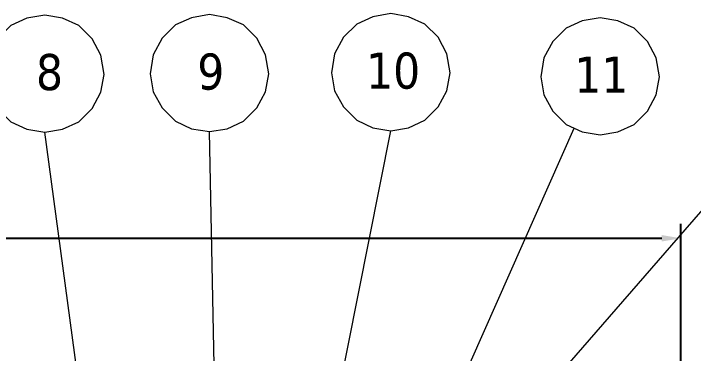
# Model space of a CAD drawing. Header units: millimetres. Extents: x 3151 to 13728, y 2378 to 9705.
# Drawn here: x 5984 to 6693, y 8583 to 8937 of the extents above; entities that cross this region are included whole.
import ezdxf

# ---------------------------------------------------------------- set-up
doc = ezdxf.new("R2010")
doc.units = ezdxf.units.MM
doc.layers.add('标注、文本', color=3, linetype='Continuous', lineweight=18)
doc.layers.add('铁心', color=3, linetype='Continuous', lineweight=0)
doc.styles.get("Standard").update_dxf_attribs({"font": 'arial.ttf'})
doc.styles.add('Tahoma$001', font='tahoma.ttf', dxfattribs={"height": 2.159784})
doc.dimstyles.new('1-15', dxfattribs={"dimscale": 10, "dimtxt": 3.5, "dimasz": 2, "dimexe": 1.5, "dimexo": 0.5, "dimgap": 0.5, "dimtad": 1, "dimtoh": 1, "dimdec": 1, "dimdsep": 46, "dimtxsty": 'Standard', "dimcen": 2.5, "dimclrd": 3, "dimclre": 3, "dimclrt": 3, "dimadec": 0, "dimazin": 2, "dimtfac": 1, "dimtdec": 1, "dimtmove": 0, "dimatfit": 2, "dimfxl": 1, "dimarcsym": 0})

# ---------------------------------------------------------------- blocks, each defined once
blk = doc.blocks.new('*D70')
at = {"layer": 'Defpoints', "color": 0, "transparency": 16777216}
for p in [(6679.89, 8702.67), (4943.89, 8416.54), (6679.89, 8416.53)]:
    blk.add_point(p, dxfattribs=at)
at = {"layer": '标注、文本', "color": 3, "lineweight": -2, "transparency": 16777216}
for p, q in [((4943.89, 8421.54), (4943.89, 8717.67)), ((6679.89, 8421.53), (6679.89, 8717.67)), ((4963.89, 8702.67), (6659.89, 8702.67))]:
    blk.add_line(p, q, dxfattribs=at)
at = {"layer": '标注、文本', "color": 3, "transparency": 16777216}
for points in [[(4963.89, 8706), (4963.89, 8699.33), (4943.89, 8702.67)], [(6659.89, 8706), (6659.89, 8699.33), (6679.89, 8702.67)]]:
    blk.add_solid(points, dxfattribs=at)
at = {"layer": '标注、文本', "color": 3, "transparency": 16777216, "insert": (5811.89, 8725.55), "char_height": 35, "attachment_point": 5}
blk.add_mtext('1736', dxfattribs=at)

msp = doc.modelspace()

# ---------------------------------------------------------------- linework, layer by layer
at = {"layer": '铁心'}
for points in [[(6078.384, 8873.465), (6075.071, 8893.343), (6066.035, 8910.511), (6052.18, 8924.366), (6035.013, 8931.895), (6016.64, 8935.209), (5997.967, 8931.895), (5981.1, 8924.366), (5967.245, 8910.511), (5957.909, 8893.343), (5954.897, 8873.465), (5957.909, 8854.791), (5967.245, 8837.925), (5981.1, 8824.07), (5997.967, 8816.239), (6016.64, 8813.228), (6035.013, 8816.239), (6052.18, 8824.07), (6066.035, 8837.925), (6075.071, 8854.791)], [(6250.12, 8874.016), (6246.807, 8893.894), (6237.771, 8911.062), (6223.917, 8924.917), (6206.749, 8932.446), (6188.377, 8935.759), (6169.703, 8932.446), (6152.837, 8924.917), (6138.982, 8911.062), (6129.645, 8893.894), (6126.633, 8874.016), (6129.645, 8855.342), (6138.982, 8838.476), (6152.837, 8824.621), (6169.703, 8816.79), (6188.377, 8813.778), (6206.749, 8816.79), (6223.917, 8824.621), (6237.771, 8838.476), (6246.807, 8855.342)], [(6439.123, 8875.006), (6435.81, 8894.884), (6426.775, 8912.052), (6412.92, 8925.907), (6395.752, 8933.436), (6377.38, 8936.749), (6358.706, 8933.436), (6341.84, 8925.907), (6327.985, 8912.052), (6318.648, 8894.884), (6315.636, 8875.006), (6318.648, 8856.332), (6327.985, 8839.466), (6341.84, 8825.611), (6358.706, 8817.78), (6377.38, 8814.768), (6395.752, 8817.78), (6412.92, 8825.611), (6426.775, 8839.466), (6435.81, 8856.332)], [(6657.379, 8870.75), (6654.066, 8890.628), (6645.031, 8907.796), (6631.176, 8921.65), (6614.008, 8929.18), (6595.636, 8932.493), (6576.962, 8929.18), (6560.096, 8921.65), (6546.241, 8907.796), (6536.904, 8890.628), (6533.892, 8870.75), (6536.904, 8852.076), (6546.241, 8835.21), (6560.096, 8821.355), (6576.962, 8813.524), (6595.636, 8810.512), (6614.008, 8813.524), (6631.176, 8821.355), (6645.031, 8835.21), (6654.066, 8852.076)]]:
    msp.add_lwpolyline(points, close=True, dxfattribs=at)
for points in [[(6287.264, 8255.604), (6779.441, 8820.743), (6779.441, 8820.743)], [(6366.713, 8362.008), (6568.529, 8817.44), (6568.529, 8817.44)], [(6107.769, 8137.559), (6016.64, 8813.228), (6016.64, 8813.228)], [(6197.264, 8362.008), (6188.377, 8813.778), (6188.377, 8813.778)], [(6287.264, 8362.008), (6377.38, 8814.768), (6377.38, 8814.768)]]:
    msp.add_lwpolyline(points, dxfattribs=at)

# ---------------------------------------------------------------- texts
at = {"layer": '铁心', "style": 'Tahoma$001'}
for s, height, p in [('8', 37.589, (6007.414, 8857.043)), ('9', 37.589, (6175.612, 8857.594)), ('10', 37.5893, (6351.596, 8858.584)), ('11', 37.5893, (6568.68, 8854.328))]:
    msp.add_text(s, height=height, dxfattribs=at).set_placement(p)

# ---------------------------------------------------------------- dimensions: what is measured, and where the dimension line sits
at = {"layer": '标注、文本'}
dim = msp.add_linear_dim(base=(6679.888, 8702.667), p1=(4943.888, 8416.54), p2=(6679.888, 8416.531), text='1736', dimstyle='1-15', dxfattribs=at)
dim.commit()
dim.dimension.update_dxf_attribs({"geometry": '*D70', "text_midpoint": (5811.888, 8725.549)})

doc.saveas('drawing.dxf')
